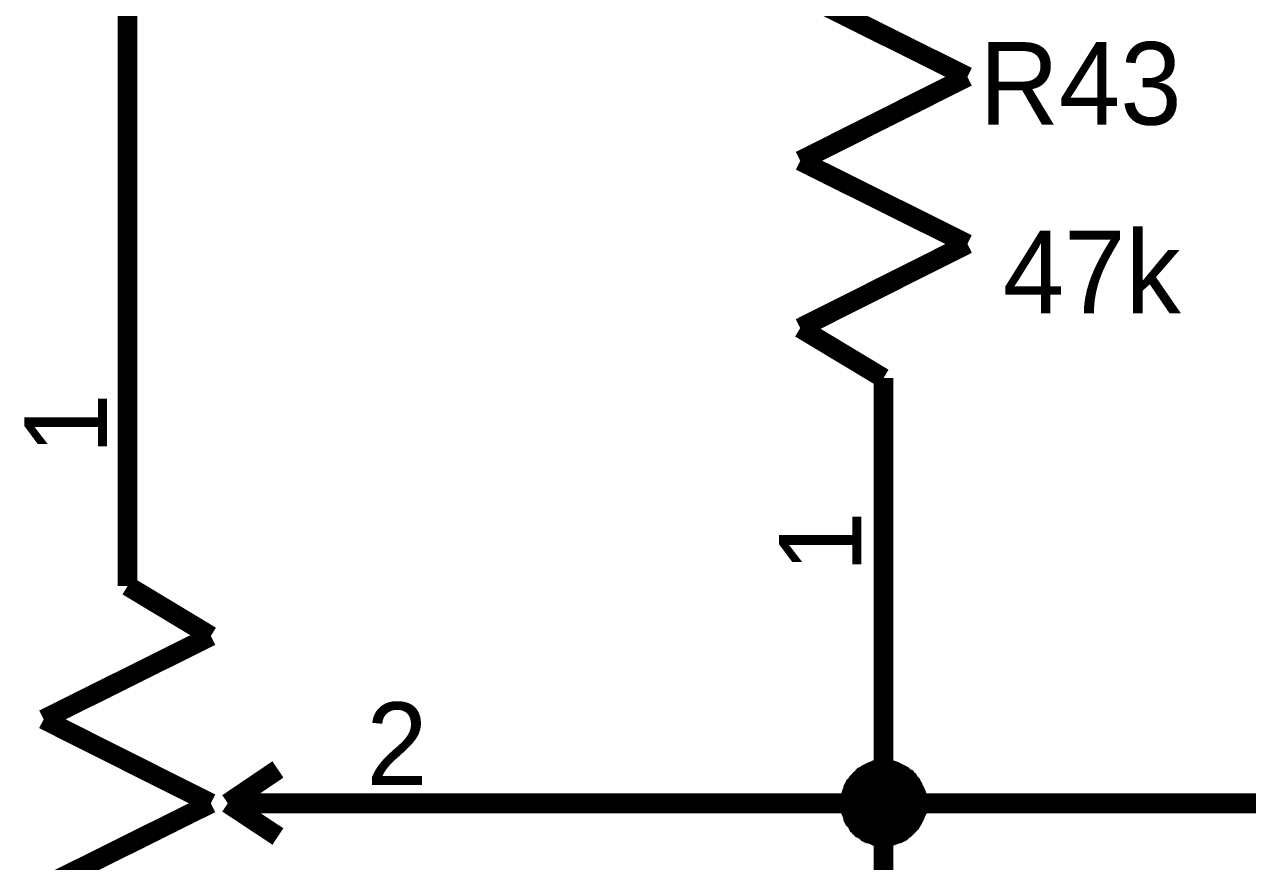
# Model space of a CAD drawing. Header units: millimetres. Extents: x 0 to 800, y 0 to 567.
# Drawn here: x 63.79 to 82.39, y 281.78 to 294.5 of the extents above; entities that cross this region are included whole.
import ezdxf

# ---------------------------------------------------------------- set-up
doc = ezdxf.new("R2010")
doc.units = ezdxf.units.MM
doc.layers.add('Sheet', color=255, linetype='Continuous')

msp = doc.modelspace()

# ---------------------------------------------------------------- linework, layer by layer
at = {"layer": 'Sheet'}
for points, const_width in [([(101.312, 325.376), (101.312, 325.275), (99.531, 325.275), (99.531, 282.661), (90.168, 282.661), (76.852, 282.661), (71.957, 282.661)], 0.3), ([(65.361, 304.052), (65.361, 303.022), (65.361, 291.05)], 0.3), ([(78.128, 293.704), (75.586, 294.969)], 0.3), ([(75.586, 292.427), (78.128, 293.704)], 0.3), ([(78.128, 291.162), (75.586, 292.427)], 0.3), ([(65.361, 285.965), (65.361, 291.05)], 0.3), ([(75.586, 289.885), (78.128, 291.162)], 0.3), ([(76.852, 289.123), (75.586, 289.885)], 0.3), ([(76.852, 289.123), (76.852, 284.05)], 0.3), ([(76.852, 289.123), (76.852, 288.362)], 0.3), ([(65.361, 285.965), (66.626, 285.203)], 0.3), ([(66.626, 285.203), (64.084, 283.938)], 0.3), ([(76.852, 284.05), (76.852, 282.661)], 0.3), ([(64.084, 283.938), (66.626, 282.661)], 0.3), ([(66.884, 282.661), (67.646, 283.176)], 0.3), ([(76.348, 282.661), (76.348, 282.684), (76.348, 282.717), (76.359, 282.74), (76.359, 282.762), (76.359, 282.784), (76.37, 282.818), (76.381, 282.84), (76.393, 282.863), (76.393, 282.885), (76.404, 282.908), (76.415, 282.93), (76.437, 282.952), (76.449, 282.964), (76.46, 282.986), (76.482, 283.008), (76.493, 283.02), (76.516, 283.042), (76.527, 283.053), (76.549, 283.076), (76.572, 283.087), (76.594, 283.098), (76.605, 283.109), (76.628, 283.12), (76.65, 283.132), (76.673, 283.143), (76.706, 283.154), (76.729, 283.165), (76.751, 283.165), (76.773, 283.165), (76.796, 283.176), (76.829, 283.176), (76.852, 283.176)], 0.3), ([(76.348, 282.661), (76.348, 282.684), (76.348, 282.717), (76.359, 282.74), (76.359, 282.762), (76.359, 282.784), (76.37, 282.818), (76.381, 282.84), (76.393, 282.863), (76.393, 282.885), (76.404, 282.908), (76.415, 282.93), (76.437, 282.952), (76.449, 282.964), (76.46, 282.986), (76.482, 283.008), (76.493, 283.02), (76.516, 283.042), (76.527, 283.053), (76.549, 283.076), (76.572, 283.087), (76.594, 283.098), (76.605, 283.109), (76.628, 283.12), (76.65, 283.132), (76.673, 283.143), (76.706, 283.154), (76.729, 283.165), (76.751, 283.165), (76.773, 283.165), (76.796, 283.176), (76.829, 283.176), (76.852, 283.176)], 0.3), ([(76.348, 282.661), (76.348, 282.684), (76.348, 282.717), (76.359, 282.74), (76.359, 282.762), (76.359, 282.784), (76.37, 282.818), (76.381, 282.84), (76.393, 282.863), (76.393, 282.885), (76.404, 282.908), (76.415, 282.93), (76.437, 282.952), (76.449, 282.964), (76.46, 282.986), (76.482, 283.008), (76.493, 283.02), (76.516, 283.042), (76.527, 283.053), (76.549, 283.076), (76.572, 283.087), (76.594, 283.098), (76.605, 283.109), (76.628, 283.12), (76.65, 283.132), (76.673, 283.143), (76.706, 283.154), (76.729, 283.165), (76.751, 283.165), (76.773, 283.165), (76.796, 283.176), (76.829, 283.176), (76.852, 283.176)], 0.3), ([(76.348, 282.661), (76.348, 282.684), (76.348, 282.717), (76.359, 282.74), (76.359, 282.762), (76.359, 282.784), (76.37, 282.818), (76.381, 282.84), (76.393, 282.863), (76.393, 282.885), (76.404, 282.908), (76.415, 282.93), (76.437, 282.952), (76.449, 282.964), (76.46, 282.986), (76.482, 283.008), (76.493, 283.02), (76.516, 283.042), (76.527, 283.053), (76.549, 283.076), (76.572, 283.087), (76.594, 283.098), (76.605, 283.109), (76.628, 283.12), (76.65, 283.132), (76.673, 283.143), (76.706, 283.154), (76.729, 283.165), (76.751, 283.165), (76.773, 283.165), (76.796, 283.176), (76.829, 283.176), (76.852, 283.176)], 0.3), ([(76.348, 282.661), (76.348, 282.684), (76.348, 282.717), (76.359, 282.74), (76.359, 282.762), (76.359, 282.784), (76.37, 282.818), (76.381, 282.84), (76.393, 282.863), (76.393, 282.885), (76.404, 282.908), (76.415, 282.93), (76.437, 282.952), (76.449, 282.964), (76.46, 282.986), (76.482, 283.008), (76.493, 283.02), (76.516, 283.042), (76.527, 283.053), (76.549, 283.076), (76.572, 283.087), (76.594, 283.098), (76.605, 283.109), (76.628, 283.12), (76.65, 283.132), (76.673, 283.143), (76.706, 283.154), (76.729, 283.165), (76.751, 283.165), (76.773, 283.165), (76.796, 283.176), (76.829, 283.176), (76.852, 283.176)], 0.3), ([(76.348, 282.661), (76.348, 282.684), (76.348, 282.717), (76.359, 282.74), (76.359, 282.762), (76.359, 282.784), (76.37, 282.818), (76.381, 282.84), (76.393, 282.863), (76.393, 282.885), (76.404, 282.908), (76.415, 282.93), (76.437, 282.952), (76.449, 282.964), (76.46, 282.986), (76.482, 283.008), (76.493, 283.02), (76.516, 283.042), (76.527, 283.053), (76.549, 283.076), (76.572, 283.087), (76.594, 283.098), (76.605, 283.109), (76.628, 283.12), (76.65, 283.132), (76.673, 283.143), (76.706, 283.154), (76.729, 283.165), (76.751, 283.165), (76.773, 283.165), (76.796, 283.176), (76.829, 283.176), (76.852, 283.176)], 0.3), ([(76.348, 282.661), (76.348, 282.684), (76.348, 282.717), (76.359, 282.74), (76.359, 282.762), (76.359, 282.784), (76.37, 282.818), (76.381, 282.84), (76.393, 282.863), (76.393, 282.885), (76.404, 282.908), (76.415, 282.93), (76.437, 282.952), (76.449, 282.964), (76.46, 282.986), (76.482, 283.008), (76.493, 283.02), (76.516, 283.042), (76.527, 283.053), (76.549, 283.076), (76.572, 283.087), (76.594, 283.098), (76.605, 283.109), (76.628, 283.12), (76.65, 283.132), (76.673, 283.143), (76.706, 283.154), (76.729, 283.165), (76.751, 283.165), (76.773, 283.165), (76.796, 283.176), (76.829, 283.176), (76.852, 283.176)], 0.0991), ([(76.348, 282.661), (76.348, 282.684), (76.348, 282.717), (76.359, 282.74), (76.359, 282.762), (76.359, 282.784), (76.37, 282.818), (76.381, 282.84), (76.393, 282.863), (76.393, 282.885), (76.404, 282.908), (76.415, 282.93), (76.437, 282.952), (76.449, 282.964), (76.46, 282.986), (76.482, 283.008), (76.493, 283.02), (76.516, 283.042), (76.527, 283.053), (76.549, 283.076), (76.572, 283.087), (76.594, 283.098), (76.605, 283.109), (76.628, 283.12), (76.65, 283.132), (76.673, 283.143), (76.706, 283.154), (76.729, 283.165), (76.751, 283.165), (76.773, 283.165), (76.796, 283.176), (76.829, 283.176), (76.852, 283.176)], 0.0991), ([(76.348, 282.661), (76.348, 282.684), (76.348, 282.717), (76.359, 282.74), (76.359, 282.762), (76.359, 282.784), (76.37, 282.818), (76.381, 282.84), (76.393, 282.863), (76.393, 282.885), (76.404, 282.908), (76.415, 282.93), (76.437, 282.952), (76.449, 282.964), (76.46, 282.986), (76.482, 283.008), (76.493, 283.02), (76.516, 283.042), (76.527, 283.053), (76.549, 283.076), (76.572, 283.087), (76.594, 283.098), (76.605, 283.109), (76.628, 283.12), (76.65, 283.132), (76.673, 283.143), (76.706, 283.154), (76.729, 283.165), (76.751, 283.165), (76.773, 283.165), (76.796, 283.176), (76.829, 283.176), (76.852, 283.176)], 0.0991), ([(76.348, 282.661), (76.348, 282.684), (76.348, 282.717), (76.359, 282.74), (76.359, 282.762), (76.359, 282.784), (76.37, 282.818), (76.381, 282.84), (76.393, 282.863), (76.393, 282.885), (76.404, 282.908), (76.415, 282.93), (76.437, 282.952), (76.449, 282.964), (76.46, 282.986), (76.482, 283.008), (76.493, 283.02), (76.516, 283.042), (76.527, 283.053), (76.549, 283.076), (76.572, 283.087), (76.594, 283.098), (76.605, 283.109), (76.628, 283.12), (76.65, 283.132), (76.673, 283.143), (76.706, 283.154), (76.729, 283.165), (76.751, 283.165), (76.773, 283.165), (76.796, 283.176), (76.829, 283.176), (76.852, 283.176)], 0.0991), ([(76.348, 282.661), (76.348, 282.684), (76.348, 282.717), (76.359, 282.74), (76.359, 282.762), (76.359, 282.784), (76.37, 282.818), (76.381, 282.84), (76.393, 282.863), (76.393, 282.885), (76.404, 282.908), (76.415, 282.93), (76.437, 282.952), (76.449, 282.964), (76.46, 282.986), (76.482, 283.008), (76.493, 283.02), (76.516, 283.042), (76.527, 283.053), (76.549, 283.076), (76.572, 283.087), (76.594, 283.098), (76.605, 283.109), (76.628, 283.12), (76.65, 283.132), (76.673, 283.143), (76.706, 283.154), (76.729, 283.165), (76.751, 283.165), (76.773, 283.165), (76.796, 283.176), (76.829, 283.176), (76.852, 283.176)], 0.0991), ([(76.348, 282.661), (76.348, 282.684), (76.348, 282.717), (76.359, 282.74), (76.359, 282.762), (76.359, 282.784), (76.37, 282.818), (76.381, 282.84), (76.393, 282.863), (76.393, 282.885), (76.404, 282.908), (76.415, 282.93), (76.437, 282.952), (76.449, 282.964), (76.46, 282.986), (76.482, 283.008), (76.493, 283.02), (76.516, 283.042), (76.527, 283.053), (76.549, 283.076), (76.572, 283.087), (76.594, 283.098), (76.605, 283.109), (76.628, 283.12), (76.65, 283.132), (76.673, 283.143), (76.706, 283.154), (76.729, 283.165), (76.751, 283.165), (76.773, 283.165), (76.796, 283.176), (76.829, 283.176), (76.852, 283.176)], 0.0991), ([(76.852, 283.176), (76.852, 283.176)], 0.3), ([(76.852, 283.176), (76.874, 283.176), (76.908, 283.176), (76.93, 283.165), (76.953, 283.165), (76.975, 283.165), (77.009, 283.154), (77.031, 283.143), (77.053, 283.132), (77.076, 283.12), (77.098, 283.109), (77.121, 283.098), (77.143, 283.087), (77.154, 283.076), (77.176, 283.053), (77.199, 283.042), (77.21, 283.02), (77.232, 283.008), (77.244, 282.986), (77.266, 282.964), (77.277, 282.952), (77.288, 282.93), (77.3, 282.908), (77.311, 282.885), (77.322, 282.863), (77.333, 282.84), (77.344, 282.818), (77.356, 282.784), (77.356, 282.762), (77.356, 282.74), (77.367, 282.717), (77.367, 282.684), (77.367, 282.661)], 0.3), ([(76.852, 283.176), (76.852, 283.176)], 0.3), ([(76.852, 283.176), (76.874, 283.176), (76.908, 283.176), (76.93, 283.165), (76.953, 283.165), (76.975, 283.165), (77.009, 283.154), (77.031, 283.143), (77.053, 283.132), (77.076, 283.12), (77.098, 283.109), (77.121, 283.098), (77.143, 283.087), (77.154, 283.076), (77.176, 283.053), (77.199, 283.042), (77.21, 283.02), (77.232, 283.008), (77.244, 282.986), (77.266, 282.964), (77.277, 282.952), (77.288, 282.93), (77.3, 282.908), (77.311, 282.885), (77.322, 282.863), (77.333, 282.84), (77.344, 282.818), (77.356, 282.784), (77.356, 282.762), (77.356, 282.74), (77.367, 282.717), (77.367, 282.684), (77.367, 282.661)], 0.3), ([(76.852, 283.176), (76.852, 283.176)], 0.3), ([(76.852, 283.176), (76.874, 283.176), (76.908, 283.176), (76.93, 283.165), (76.953, 283.165), (76.975, 283.165), (77.009, 283.154), (77.031, 283.143), (77.053, 283.132), (77.076, 283.12), (77.098, 283.109), (77.121, 283.098), (77.143, 283.087), (77.154, 283.076), (77.176, 283.053), (77.199, 283.042), (77.21, 283.02), (77.232, 283.008), (77.244, 282.986), (77.266, 282.964), (77.277, 282.952), (77.288, 282.93), (77.3, 282.908), (77.311, 282.885), (77.322, 282.863), (77.333, 282.84), (77.344, 282.818), (77.356, 282.784), (77.356, 282.762), (77.356, 282.74), (77.367, 282.717), (77.367, 282.684), (77.367, 282.661)], 0.3), ([(76.852, 283.176), (76.852, 283.176)], 0.3), ([(76.852, 283.176), (76.874, 283.176), (76.908, 283.176), (76.93, 283.165), (76.953, 283.165), (76.975, 283.165), (77.009, 283.154), (77.031, 283.143), (77.053, 283.132), (77.076, 283.12), (77.098, 283.109), (77.121, 283.098), (77.143, 283.087), (77.154, 283.076), (77.176, 283.053), (77.199, 283.042), (77.21, 283.02), (77.232, 283.008), (77.244, 282.986), (77.266, 282.964), (77.277, 282.952), (77.288, 282.93), (77.3, 282.908), (77.311, 282.885), (77.322, 282.863), (77.333, 282.84), (77.344, 282.818), (77.356, 282.784), (77.356, 282.762), (77.356, 282.74), (77.367, 282.717), (77.367, 282.684), (77.367, 282.661)], 0.3), ([(76.852, 283.176), (76.852, 283.176)], 0.3), ([(76.852, 283.176), (76.874, 283.176), (76.908, 283.176), (76.93, 283.165), (76.953, 283.165), (76.975, 283.165), (77.009, 283.154), (77.031, 283.143), (77.053, 283.132), (77.076, 283.12), (77.098, 283.109), (77.121, 283.098), (77.143, 283.087), (77.154, 283.076), (77.176, 283.053), (77.199, 283.042), (77.21, 283.02), (77.232, 283.008), (77.244, 282.986), (77.266, 282.964), (77.277, 282.952), (77.288, 282.93), (77.3, 282.908), (77.311, 282.885), (77.322, 282.863), (77.333, 282.84), (77.344, 282.818), (77.356, 282.784), (77.356, 282.762), (77.356, 282.74), (77.367, 282.717), (77.367, 282.684), (77.367, 282.661)], 0.3), ([(76.852, 283.176), (76.852, 283.176)], 0.3), ([(76.852, 283.176), (76.874, 283.176), (76.908, 283.176), (76.93, 283.165), (76.953, 283.165), (76.975, 283.165), (77.009, 283.154), (77.031, 283.143), (77.053, 283.132), (77.076, 283.12), (77.098, 283.109), (77.121, 283.098), (77.143, 283.087), (77.154, 283.076), (77.176, 283.053), (77.199, 283.042), (77.21, 283.02), (77.232, 283.008), (77.244, 282.986), (77.266, 282.964), (77.277, 282.952), (77.288, 282.93), (77.3, 282.908), (77.311, 282.885), (77.322, 282.863), (77.333, 282.84), (77.344, 282.818), (77.356, 282.784), (77.356, 282.762), (77.356, 282.74), (77.367, 282.717), (77.367, 282.684), (77.367, 282.661)], 0.3), ([(76.852, 283.176), (76.852, 283.176)], 0.0991), ([(76.852, 283.176), (76.874, 283.176), (76.908, 283.176), (76.93, 283.165), (76.953, 283.165), (76.975, 283.165), (77.009, 283.154), (77.031, 283.143), (77.053, 283.132), (77.076, 283.12), (77.098, 283.109), (77.121, 283.098), (77.143, 283.087), (77.154, 283.076), (77.176, 283.053), (77.199, 283.042), (77.21, 283.02), (77.232, 283.008), (77.244, 282.986), (77.266, 282.964), (77.277, 282.952), (77.288, 282.93), (77.3, 282.908), (77.311, 282.885), (77.322, 282.863), (77.333, 282.84), (77.344, 282.818), (77.356, 282.784), (77.356, 282.762), (77.356, 282.74), (77.367, 282.717), (77.367, 282.684), (77.367, 282.661)], 0.0991), ([(76.852, 283.176), (76.852, 283.176)], 0.0991), ([(76.852, 283.176), (76.874, 283.176), (76.908, 283.176), (76.93, 283.165), (76.953, 283.165), (76.975, 283.165), (77.009, 283.154), (77.031, 283.143), (77.053, 283.132), (77.076, 283.12), (77.098, 283.109), (77.121, 283.098), (77.143, 283.087), (77.154, 283.076), (77.176, 283.053), (77.199, 283.042), (77.21, 283.02), (77.232, 283.008), (77.244, 282.986), (77.266, 282.964), (77.277, 282.952), (77.288, 282.93), (77.3, 282.908), (77.311, 282.885), (77.322, 282.863), (77.333, 282.84), (77.344, 282.818), (77.356, 282.784), (77.356, 282.762), (77.356, 282.74), (77.367, 282.717), (77.367, 282.684), (77.367, 282.661)], 0.0991), ([(76.852, 283.176), (76.852, 283.176)], 0.0991), ([(76.852, 283.176), (76.874, 283.176), (76.908, 283.176), (76.93, 283.165), (76.953, 283.165), (76.975, 283.165), (77.009, 283.154), (77.031, 283.143), (77.053, 283.132), (77.076, 283.12), (77.098, 283.109), (77.121, 283.098), (77.143, 283.087), (77.154, 283.076), (77.176, 283.053), (77.199, 283.042), (77.21, 283.02), (77.232, 283.008), (77.244, 282.986), (77.266, 282.964), (77.277, 282.952), (77.288, 282.93), (77.3, 282.908), (77.311, 282.885), (77.322, 282.863), (77.333, 282.84), (77.344, 282.818), (77.356, 282.784), (77.356, 282.762), (77.356, 282.74), (77.367, 282.717), (77.367, 282.684), (77.367, 282.661)], 0.0991), ([(76.852, 283.176), (76.852, 283.176)], 0.0991), ([(76.852, 283.176), (76.874, 283.176), (76.908, 283.176), (76.93, 283.165), (76.953, 283.165), (76.975, 283.165), (77.009, 283.154), (77.031, 283.143), (77.053, 283.132), (77.076, 283.12), (77.098, 283.109), (77.121, 283.098), (77.143, 283.087), (77.154, 283.076), (77.176, 283.053), (77.199, 283.042), (77.21, 283.02), (77.232, 283.008), (77.244, 282.986), (77.266, 282.964), (77.277, 282.952), (77.288, 282.93), (77.3, 282.908), (77.311, 282.885), (77.322, 282.863), (77.333, 282.84), (77.344, 282.818), (77.356, 282.784), (77.356, 282.762), (77.356, 282.74), (77.367, 282.717), (77.367, 282.684), (77.367, 282.661)], 0.0991), ([(76.852, 283.176), (76.852, 283.176)], 0.0991), ([(76.852, 283.176), (76.874, 283.176), (76.908, 283.176), (76.93, 283.165), (76.953, 283.165), (76.975, 283.165), (77.009, 283.154), (77.031, 283.143), (77.053, 283.132), (77.076, 283.12), (77.098, 283.109), (77.121, 283.098), (77.143, 283.087), (77.154, 283.076), (77.176, 283.053), (77.199, 283.042), (77.21, 283.02), (77.232, 283.008), (77.244, 282.986), (77.266, 282.964), (77.277, 282.952), (77.288, 282.93), (77.3, 282.908), (77.311, 282.885), (77.322, 282.863), (77.333, 282.84), (77.344, 282.818), (77.356, 282.784), (77.356, 282.762), (77.356, 282.74), (77.367, 282.717), (77.367, 282.684), (77.367, 282.661)], 0.0991), ([(76.852, 283.176), (76.852, 283.176)], 0.0991), ([(76.852, 283.176), (76.874, 283.176), (76.908, 283.176), (76.93, 283.165), (76.953, 283.165), (76.975, 283.165), (77.009, 283.154), (77.031, 283.143), (77.053, 283.132), (77.076, 283.12), (77.098, 283.109), (77.121, 283.098), (77.143, 283.087), (77.154, 283.076), (77.176, 283.053), (77.199, 283.042), (77.21, 283.02), (77.232, 283.008), (77.244, 282.986), (77.266, 282.964), (77.277, 282.952), (77.288, 282.93), (77.3, 282.908), (77.311, 282.885), (77.322, 282.863), (77.333, 282.84), (77.344, 282.818), (77.356, 282.784), (77.356, 282.762), (77.356, 282.74), (77.367, 282.717), (77.367, 282.684), (77.367, 282.661)], 0.0991), ([(66.626, 282.661), (64.084, 281.396)], 0.3), ([(66.884, 282.661), (67.646, 282.157)], 0.3), ([(66.884, 282.661), (71.957, 282.661)], 0.3), ([(76.852, 282.157), (76.829, 282.157), (76.796, 282.157), (76.773, 282.168), (76.751, 282.168), (76.729, 282.168), (76.706, 282.18), (76.673, 282.191), (76.65, 282.202), (76.628, 282.202), (76.605, 282.213), (76.594, 282.224), (76.572, 282.247), (76.549, 282.258), (76.527, 282.269), (76.516, 282.292), (76.493, 282.303), (76.482, 282.325), (76.46, 282.336), (76.449, 282.359), (76.437, 282.381), (76.415, 282.404), (76.404, 282.415), (76.393, 282.437), (76.393, 282.46), (76.381, 282.482), (76.37, 282.516), (76.359, 282.538), (76.359, 282.56), (76.359, 282.583), (76.348, 282.605), (76.348, 282.639), (76.348, 282.661)], 0.3), ([(76.348, 282.661), (76.348, 282.661)], 0.3), ([(76.852, 282.157), (76.829, 282.157), (76.796, 282.157), (76.773, 282.168), (76.751, 282.168), (76.729, 282.168), (76.706, 282.18), (76.673, 282.191), (76.65, 282.202), (76.628, 282.202), (76.605, 282.213), (76.594, 282.224), (76.572, 282.247), (76.549, 282.258), (76.527, 282.269), (76.516, 282.292), (76.493, 282.303), (76.482, 282.325), (76.46, 282.336), (76.449, 282.359), (76.437, 282.381), (76.415, 282.404), (76.404, 282.415), (76.393, 282.437), (76.393, 282.46), (76.381, 282.482), (76.37, 282.516), (76.359, 282.538), (76.359, 282.56), (76.359, 282.583), (76.348, 282.605), (76.348, 282.639), (76.348, 282.661)], 0.3), ([(76.348, 282.661), (76.348, 282.661)], 0.3), ([(76.852, 282.157), (76.829, 282.157), (76.796, 282.157), (76.773, 282.168), (76.751, 282.168), (76.729, 282.168), (76.706, 282.18), (76.673, 282.191), (76.65, 282.202), (76.628, 282.202), (76.605, 282.213), (76.594, 282.224), (76.572, 282.247), (76.549, 282.258), (76.527, 282.269), (76.516, 282.292), (76.493, 282.303), (76.482, 282.325), (76.46, 282.336), (76.449, 282.359), (76.437, 282.381), (76.415, 282.404), (76.404, 282.415), (76.393, 282.437), (76.393, 282.46), (76.381, 282.482), (76.37, 282.516), (76.359, 282.538), (76.359, 282.56), (76.359, 282.583), (76.348, 282.605), (76.348, 282.639), (76.348, 282.661)], 0.3), ([(76.348, 282.661), (76.348, 282.661)], 0.3), ([(76.852, 282.157), (76.829, 282.157), (76.796, 282.157), (76.773, 282.168), (76.751, 282.168), (76.729, 282.168), (76.706, 282.18), (76.673, 282.191), (76.65, 282.202), (76.628, 282.202), (76.605, 282.213), (76.594, 282.224), (76.572, 282.247), (76.549, 282.258), (76.527, 282.269), (76.516, 282.292), (76.493, 282.303), (76.482, 282.325), (76.46, 282.336), (76.449, 282.359), (76.437, 282.381), (76.415, 282.404), (76.404, 282.415), (76.393, 282.437), (76.393, 282.46), (76.381, 282.482), (76.37, 282.516), (76.359, 282.538), (76.359, 282.56), (76.359, 282.583), (76.348, 282.605), (76.348, 282.639), (76.348, 282.661)], 0.3), ([(76.348, 282.661), (76.348, 282.661)], 0.3), ([(76.852, 282.157), (76.829, 282.157), (76.796, 282.157), (76.773, 282.168), (76.751, 282.168), (76.729, 282.168), (76.706, 282.18), (76.673, 282.191), (76.65, 282.202), (76.628, 282.202), (76.605, 282.213), (76.594, 282.224), (76.572, 282.247), (76.549, 282.258), (76.527, 282.269), (76.516, 282.292), (76.493, 282.303), (76.482, 282.325), (76.46, 282.336), (76.449, 282.359), (76.437, 282.381), (76.415, 282.404), (76.404, 282.415), (76.393, 282.437), (76.393, 282.46), (76.381, 282.482), (76.37, 282.516), (76.359, 282.538), (76.359, 282.56), (76.359, 282.583), (76.348, 282.605), (76.348, 282.639), (76.348, 282.661)], 0.3), ([(76.348, 282.661), (76.348, 282.661)], 0.3), ([(76.852, 282.157), (76.829, 282.157), (76.796, 282.157), (76.773, 282.168), (76.751, 282.168), (76.729, 282.168), (76.706, 282.18), (76.673, 282.191), (76.65, 282.202), (76.628, 282.202), (76.605, 282.213), (76.594, 282.224), (76.572, 282.247), (76.549, 282.258), (76.527, 282.269), (76.516, 282.292), (76.493, 282.303), (76.482, 282.325), (76.46, 282.336), (76.449, 282.359), (76.437, 282.381), (76.415, 282.404), (76.404, 282.415), (76.393, 282.437), (76.393, 282.46), (76.381, 282.482), (76.37, 282.516), (76.359, 282.538), (76.359, 282.56), (76.359, 282.583), (76.348, 282.605), (76.348, 282.639), (76.348, 282.661)], 0.3), ([(76.348, 282.661), (76.348, 282.661)], 0.3), ([(77.367, 282.661), (77.367, 282.639), (77.367, 282.605), (77.356, 282.583), (77.356, 282.56), (77.356, 282.538), (77.344, 282.516), (77.333, 282.482), (77.322, 282.46), (77.311, 282.437), (77.3, 282.415), (77.288, 282.404), (77.277, 282.381), (77.266, 282.359), (77.244, 282.336), (77.232, 282.325), (77.21, 282.303), (77.199, 282.292), (77.176, 282.269), (77.154, 282.258), (77.143, 282.247), (77.121, 282.224), (77.098, 282.213), (77.076, 282.202), (77.053, 282.202), (77.031, 282.191), (77.009, 282.18), (76.975, 282.168), (76.953, 282.168), (76.93, 282.168), (76.908, 282.157), (76.874, 282.157), (76.852, 282.157)], 0.3), ([(76.852, 282.661), (76.852, 280.825)], 0.3), ([(77.367, 282.661), (77.367, 282.639), (77.367, 282.605), (77.356, 282.583), (77.356, 282.56), (77.356, 282.538), (77.344, 282.516), (77.333, 282.482), (77.322, 282.46), (77.311, 282.437), (77.3, 282.415), (77.288, 282.404), (77.277, 282.381), (77.266, 282.359), (77.244, 282.336), (77.232, 282.325), (77.21, 282.303), (77.199, 282.292), (77.176, 282.269), (77.154, 282.258), (77.143, 282.247), (77.121, 282.224), (77.098, 282.213), (77.076, 282.202), (77.053, 282.202), (77.031, 282.191), (77.009, 282.18), (76.975, 282.168), (76.953, 282.168), (76.93, 282.168), (76.908, 282.157), (76.874, 282.157), (76.852, 282.157)], 0.3), ([(77.367, 282.661), (77.367, 282.639), (77.367, 282.605), (77.356, 282.583), (77.356, 282.56), (77.356, 282.538), (77.344, 282.516), (77.333, 282.482), (77.322, 282.46), (77.311, 282.437), (77.3, 282.415), (77.288, 282.404), (77.277, 282.381), (77.266, 282.359), (77.244, 282.336), (77.232, 282.325), (77.21, 282.303), (77.199, 282.292), (77.176, 282.269), (77.154, 282.258), (77.143, 282.247), (77.121, 282.224), (77.098, 282.213), (77.076, 282.202), (77.053, 282.202), (77.031, 282.191), (77.009, 282.18), (76.975, 282.168), (76.953, 282.168), (76.93, 282.168), (76.908, 282.157), (76.874, 282.157), (76.852, 282.157)], 0.3), ([(77.367, 282.661), (77.367, 282.639), (77.367, 282.605), (77.356, 282.583), (77.356, 282.56), (77.356, 282.538), (77.344, 282.516), (77.333, 282.482), (77.322, 282.46), (77.311, 282.437), (77.3, 282.415), (77.288, 282.404), (77.277, 282.381), (77.266, 282.359), (77.244, 282.336), (77.232, 282.325), (77.21, 282.303), (77.199, 282.292), (77.176, 282.269), (77.154, 282.258), (77.143, 282.247), (77.121, 282.224), (77.098, 282.213), (77.076, 282.202), (77.053, 282.202), (77.031, 282.191), (77.009, 282.18), (76.975, 282.168), (76.953, 282.168), (76.93, 282.168), (76.908, 282.157), (76.874, 282.157), (76.852, 282.157)], 0.3), ([(77.367, 282.661), (77.367, 282.639), (77.367, 282.605), (77.356, 282.583), (77.356, 282.56), (77.356, 282.538), (77.344, 282.516), (77.333, 282.482), (77.322, 282.46), (77.311, 282.437), (77.3, 282.415), (77.288, 282.404), (77.277, 282.381), (77.266, 282.359), (77.244, 282.336), (77.232, 282.325), (77.21, 282.303), (77.199, 282.292), (77.176, 282.269), (77.154, 282.258), (77.143, 282.247), (77.121, 282.224), (77.098, 282.213), (77.076, 282.202), (77.053, 282.202), (77.031, 282.191), (77.009, 282.18), (76.975, 282.168), (76.953, 282.168), (76.93, 282.168), (76.908, 282.157), (76.874, 282.157), (76.852, 282.157)], 0.3), ([(77.367, 282.661), (77.367, 282.639), (77.367, 282.605), (77.356, 282.583), (77.356, 282.56), (77.356, 282.538), (77.344, 282.516), (77.333, 282.482), (77.322, 282.46), (77.311, 282.437), (77.3, 282.415), (77.288, 282.404), (77.277, 282.381), (77.266, 282.359), (77.244, 282.336), (77.232, 282.325), (77.21, 282.303), (77.199, 282.292), (77.176, 282.269), (77.154, 282.258), (77.143, 282.247), (77.121, 282.224), (77.098, 282.213), (77.076, 282.202), (77.053, 282.202), (77.031, 282.191), (77.009, 282.18), (76.975, 282.168), (76.953, 282.168), (76.93, 282.168), (76.908, 282.157), (76.874, 282.157), (76.852, 282.157)], 0.3), ([(77.367, 282.661), (77.367, 282.661), (77.367, 282.661), (77.367, 282.661), (77.367, 282.661), (77.367, 282.661), (77.367, 282.661), (77.367, 282.661), (77.367, 282.661), (77.367, 282.661), (77.367, 282.661), (77.367, 282.661), (77.367, 282.661), (77.367, 282.661), (77.367, 282.661), (77.367, 282.661), (77.367, 282.661), (77.367, 282.661), (77.367, 282.661), (77.367, 282.661), (77.367, 282.661), (77.367, 282.661), (77.367, 282.661), (77.367, 282.661), (77.367, 282.661), (77.367, 282.661), (77.367, 282.661), (77.367, 282.661), (77.367, 282.661), (77.367, 282.661), (77.367, 282.661), (77.367, 282.661), (77.367, 282.661)], 0.3), ([(77.367, 282.661), (77.367, 282.661)], 0.3), ([(77.367, 282.661), (77.367, 282.661), (77.367, 282.661), (77.367, 282.661), (77.367, 282.661), (77.367, 282.661), (77.367, 282.661), (77.367, 282.661), (77.367, 282.661), (77.367, 282.661), (77.367, 282.661), (77.367, 282.661), (77.367, 282.661), (77.367, 282.661), (77.367, 282.661), (77.367, 282.661), (77.367, 282.661), (77.367, 282.661), (77.367, 282.661), (77.367, 282.661), (77.367, 282.661), (77.367, 282.661), (77.367, 282.661), (77.367, 282.661), (77.367, 282.661), (77.367, 282.661), (77.367, 282.661), (77.367, 282.661), (77.367, 282.661), (77.367, 282.661), (77.367, 282.661), (77.367, 282.661), (77.367, 282.661)], 0.3), ([(77.367, 282.661), (77.367, 282.661)], 0.3), ([(77.367, 282.661), (77.367, 282.661), (77.367, 282.661), (77.367, 282.661), (77.367, 282.661), (77.367, 282.661), (77.367, 282.661), (77.367, 282.661), (77.367, 282.661), (77.367, 282.661), (77.367, 282.661), (77.367, 282.661), (77.367, 282.661), (77.367, 282.661), (77.367, 282.661), (77.367, 282.661), (77.367, 282.661), (77.367, 282.661), (77.367, 282.661), (77.367, 282.661), (77.367, 282.661), (77.367, 282.661), (77.367, 282.661), (77.367, 282.661), (77.367, 282.661), (77.367, 282.661), (77.367, 282.661), (77.367, 282.661), (77.367, 282.661), (77.367, 282.661), (77.367, 282.661), (77.367, 282.661), (77.367, 282.661)], 0.3), ([(77.367, 282.661), (77.367, 282.661)], 0.3), ([(77.367, 282.661), (77.367, 282.661), (77.367, 282.661), (77.367, 282.661), (77.367, 282.661), (77.367, 282.661), (77.367, 282.661), (77.367, 282.661), (77.367, 282.661), (77.367, 282.661), (77.367, 282.661), (77.367, 282.661), (77.367, 282.661), (77.367, 282.661), (77.367, 282.661), (77.367, 282.661), (77.367, 282.661), (77.367, 282.661), (77.367, 282.661), (77.367, 282.661), (77.367, 282.661), (77.367, 282.661), (77.367, 282.661), (77.367, 282.661), (77.367, 282.661), (77.367, 282.661), (77.367, 282.661), (77.367, 282.661), (77.367, 282.661), (77.367, 282.661), (77.367, 282.661), (77.367, 282.661), (77.367, 282.661)], 0.3), ([(77.367, 282.661), (77.367, 282.661)], 0.3), ([(77.367, 282.661), (77.367, 282.661), (77.367, 282.661), (77.367, 282.661), (77.367, 282.661), (77.367, 282.661), (77.367, 282.661), (77.367, 282.661), (77.367, 282.661), (77.367, 282.661), (77.367, 282.661), (77.367, 282.661), (77.367, 282.661), (77.367, 282.661), (77.367, 282.661), (77.367, 282.661), (77.367, 282.661), (77.367, 282.661), (77.367, 282.661), (77.367, 282.661), (77.367, 282.661), (77.367, 282.661), (77.367, 282.661), (77.367, 282.661), (77.367, 282.661), (77.367, 282.661), (77.367, 282.661), (77.367, 282.661), (77.367, 282.661), (77.367, 282.661), (77.367, 282.661), (77.367, 282.661), (77.367, 282.661)], 0.3), ([(77.367, 282.661), (77.367, 282.661)], 0.3), ([(77.367, 282.661), (77.367, 282.661), (77.367, 282.661), (77.367, 282.661), (77.367, 282.661), (77.367, 282.661), (77.367, 282.661), (77.367, 282.661), (77.367, 282.661), (77.367, 282.661), (77.367, 282.661), (77.367, 282.661), (77.367, 282.661), (77.367, 282.661), (77.367, 282.661), (77.367, 282.661), (77.367, 282.661), (77.367, 282.661), (77.367, 282.661), (77.367, 282.661), (77.367, 282.661), (77.367, 282.661), (77.367, 282.661), (77.367, 282.661), (77.367, 282.661), (77.367, 282.661), (77.367, 282.661), (77.367, 282.661), (77.367, 282.661), (77.367, 282.661), (77.367, 282.661), (77.367, 282.661), (77.367, 282.661)], 0.3), ([(77.367, 282.661), (77.367, 282.661)], 0.3), ([(76.852, 282.157), (76.829, 282.157), (76.796, 282.157), (76.773, 282.168), (76.751, 282.168), (76.729, 282.168), (76.706, 282.18), (76.673, 282.191), (76.65, 282.202), (76.628, 282.202), (76.605, 282.213), (76.594, 282.224), (76.572, 282.247), (76.549, 282.258), (76.527, 282.269), (76.516, 282.292), (76.493, 282.303), (76.482, 282.325), (76.46, 282.336), (76.449, 282.359), (76.437, 282.381), (76.415, 282.404), (76.404, 282.415), (76.393, 282.437), (76.393, 282.46), (76.381, 282.482), (76.37, 282.516), (76.359, 282.538), (76.359, 282.56), (76.359, 282.583), (76.348, 282.605), (76.348, 282.639), (76.348, 282.661)], 0.0991), ([(76.348, 282.661), (76.348, 282.661)], 0.0991), ([(76.852, 282.157), (76.829, 282.157), (76.796, 282.157), (76.773, 282.168), (76.751, 282.168), (76.729, 282.168), (76.706, 282.18), (76.673, 282.191), (76.65, 282.202), (76.628, 282.202), (76.605, 282.213), (76.594, 282.224), (76.572, 282.247), (76.549, 282.258), (76.527, 282.269), (76.516, 282.292), (76.493, 282.303), (76.482, 282.325), (76.46, 282.336), (76.449, 282.359), (76.437, 282.381), (76.415, 282.404), (76.404, 282.415), (76.393, 282.437), (76.393, 282.46), (76.381, 282.482), (76.37, 282.516), (76.359, 282.538), (76.359, 282.56), (76.359, 282.583), (76.348, 282.605), (76.348, 282.639), (76.348, 282.661)], 0.0991), ([(76.348, 282.661), (76.348, 282.661)], 0.0991), ([(76.852, 282.157), (76.829, 282.157), (76.796, 282.157), (76.773, 282.168), (76.751, 282.168), (76.729, 282.168), (76.706, 282.18), (76.673, 282.191), (76.65, 282.202), (76.628, 282.202), (76.605, 282.213), (76.594, 282.224), (76.572, 282.247), (76.549, 282.258), (76.527, 282.269), (76.516, 282.292), (76.493, 282.303), (76.482, 282.325), (76.46, 282.336), (76.449, 282.359), (76.437, 282.381), (76.415, 282.404), (76.404, 282.415), (76.393, 282.437), (76.393, 282.46), (76.381, 282.482), (76.37, 282.516), (76.359, 282.538), (76.359, 282.56), (76.359, 282.583), (76.348, 282.605), (76.348, 282.639), (76.348, 282.661)], 0.0991), ([(76.348, 282.661), (76.348, 282.661)], 0.0991), ([(76.852, 282.157), (76.829, 282.157), (76.796, 282.157), (76.773, 282.168), (76.751, 282.168), (76.729, 282.168), (76.706, 282.18), (76.673, 282.191), (76.65, 282.202), (76.628, 282.202), (76.605, 282.213), (76.594, 282.224), (76.572, 282.247), (76.549, 282.258), (76.527, 282.269), (76.516, 282.292), (76.493, 282.303), (76.482, 282.325), (76.46, 282.336), (76.449, 282.359), (76.437, 282.381), (76.415, 282.404), (76.404, 282.415), (76.393, 282.437), (76.393, 282.46), (76.381, 282.482), (76.37, 282.516), (76.359, 282.538), (76.359, 282.56), (76.359, 282.583), (76.348, 282.605), (76.348, 282.639), (76.348, 282.661)], 0.0991), ([(76.348, 282.661), (76.348, 282.661)], 0.0991), ([(76.852, 282.157), (76.829, 282.157), (76.796, 282.157), (76.773, 282.168), (76.751, 282.168), (76.729, 282.168), (76.706, 282.18), (76.673, 282.191), (76.65, 282.202), (76.628, 282.202), (76.605, 282.213), (76.594, 282.224), (76.572, 282.247), (76.549, 282.258), (76.527, 282.269), (76.516, 282.292), (76.493, 282.303), (76.482, 282.325), (76.46, 282.336), (76.449, 282.359), (76.437, 282.381), (76.415, 282.404), (76.404, 282.415), (76.393, 282.437), (76.393, 282.46), (76.381, 282.482), (76.37, 282.516), (76.359, 282.538), (76.359, 282.56), (76.359, 282.583), (76.348, 282.605), (76.348, 282.639), (76.348, 282.661)], 0.0991), ([(76.348, 282.661), (76.348, 282.661)], 0.0991), ([(76.852, 282.157), (76.829, 282.157), (76.796, 282.157), (76.773, 282.168), (76.751, 282.168), (76.729, 282.168), (76.706, 282.18), (76.673, 282.191), (76.65, 282.202), (76.628, 282.202), (76.605, 282.213), (76.594, 282.224), (76.572, 282.247), (76.549, 282.258), (76.527, 282.269), (76.516, 282.292), (76.493, 282.303), (76.482, 282.325), (76.46, 282.336), (76.449, 282.359), (76.437, 282.381), (76.415, 282.404), (76.404, 282.415), (76.393, 282.437), (76.393, 282.46), (76.381, 282.482), (76.37, 282.516), (76.359, 282.538), (76.359, 282.56), (76.359, 282.583), (76.348, 282.605), (76.348, 282.639), (76.348, 282.661)], 0.0991), ([(76.348, 282.661), (76.348, 282.661)], 0.0991), ([(77.367, 282.661), (77.367, 282.639), (77.367, 282.605), (77.356, 282.583), (77.356, 282.56), (77.356, 282.538), (77.344, 282.516), (77.333, 282.482), (77.322, 282.46), (77.311, 282.437), (77.3, 282.415), (77.288, 282.404), (77.277, 282.381), (77.266, 282.359), (77.244, 282.336), (77.232, 282.325), (77.21, 282.303), (77.199, 282.292), (77.176, 282.269), (77.154, 282.258), (77.143, 282.247), (77.121, 282.224), (77.098, 282.213), (77.076, 282.202), (77.053, 282.202), (77.031, 282.191), (77.009, 282.18), (76.975, 282.168), (76.953, 282.168), (76.93, 282.168), (76.908, 282.157), (76.874, 282.157), (76.852, 282.157)], 0.0991), ([(77.367, 282.661), (77.367, 282.639), (77.367, 282.605), (77.356, 282.583), (77.356, 282.56), (77.356, 282.538), (77.344, 282.516), (77.333, 282.482), (77.322, 282.46), (77.311, 282.437), (77.3, 282.415), (77.288, 282.404), (77.277, 282.381), (77.266, 282.359), (77.244, 282.336), (77.232, 282.325), (77.21, 282.303), (77.199, 282.292), (77.176, 282.269), (77.154, 282.258), (77.143, 282.247), (77.121, 282.224), (77.098, 282.213), (77.076, 282.202), (77.053, 282.202), (77.031, 282.191), (77.009, 282.18), (76.975, 282.168), (76.953, 282.168), (76.93, 282.168), (76.908, 282.157), (76.874, 282.157), (76.852, 282.157)], 0.0991), ([(77.367, 282.661), (77.367, 282.639), (77.367, 282.605), (77.356, 282.583), (77.356, 282.56), (77.356, 282.538), (77.344, 282.516), (77.333, 282.482), (77.322, 282.46), (77.311, 282.437), (77.3, 282.415), (77.288, 282.404), (77.277, 282.381), (77.266, 282.359), (77.244, 282.336), (77.232, 282.325), (77.21, 282.303), (77.199, 282.292), (77.176, 282.269), (77.154, 282.258), (77.143, 282.247), (77.121, 282.224), (77.098, 282.213), (77.076, 282.202), (77.053, 282.202), (77.031, 282.191), (77.009, 282.18), (76.975, 282.168), (76.953, 282.168), (76.93, 282.168), (76.908, 282.157), (76.874, 282.157), (76.852, 282.157)], 0.0991), ([(77.367, 282.661), (77.367, 282.639), (77.367, 282.605), (77.356, 282.583), (77.356, 282.56), (77.356, 282.538), (77.344, 282.516), (77.333, 282.482), (77.322, 282.46), (77.311, 282.437), (77.3, 282.415), (77.288, 282.404), (77.277, 282.381), (77.266, 282.359), (77.244, 282.336), (77.232, 282.325), (77.21, 282.303), (77.199, 282.292), (77.176, 282.269), (77.154, 282.258), (77.143, 282.247), (77.121, 282.224), (77.098, 282.213), (77.076, 282.202), (77.053, 282.202), (77.031, 282.191), (77.009, 282.18), (76.975, 282.168), (76.953, 282.168), (76.93, 282.168), (76.908, 282.157), (76.874, 282.157), (76.852, 282.157)], 0.0991), ([(77.367, 282.661), (77.367, 282.639), (77.367, 282.605), (77.356, 282.583), (77.356, 282.56), (77.356, 282.538), (77.344, 282.516), (77.333, 282.482), (77.322, 282.46), (77.311, 282.437), (77.3, 282.415), (77.288, 282.404), (77.277, 282.381), (77.266, 282.359), (77.244, 282.336), (77.232, 282.325), (77.21, 282.303), (77.199, 282.292), (77.176, 282.269), (77.154, 282.258), (77.143, 282.247), (77.121, 282.224), (77.098, 282.213), (77.076, 282.202), (77.053, 282.202), (77.031, 282.191), (77.009, 282.18), (76.975, 282.168), (76.953, 282.168), (76.93, 282.168), (76.908, 282.157), (76.874, 282.157), (76.852, 282.157)], 0.0991), ([(77.367, 282.661), (77.367, 282.639), (77.367, 282.605), (77.356, 282.583), (77.356, 282.56), (77.356, 282.538), (77.344, 282.516), (77.333, 282.482), (77.322, 282.46), (77.311, 282.437), (77.3, 282.415), (77.288, 282.404), (77.277, 282.381), (77.266, 282.359), (77.244, 282.336), (77.232, 282.325), (77.21, 282.303), (77.199, 282.292), (77.176, 282.269), (77.154, 282.258), (77.143, 282.247), (77.121, 282.224), (77.098, 282.213), (77.076, 282.202), (77.053, 282.202), (77.031, 282.191), (77.009, 282.18), (76.975, 282.168), (76.953, 282.168), (76.93, 282.168), (76.908, 282.157), (76.874, 282.157), (76.852, 282.157)], 0.0991), ([(77.367, 282.661), (77.367, 282.661), (77.367, 282.661), (77.367, 282.661), (77.367, 282.661), (77.367, 282.661), (77.367, 282.661), (77.367, 282.661), (77.367, 282.661), (77.367, 282.661), (77.367, 282.661), (77.367, 282.661), (77.367, 282.661), (77.367, 282.661), (77.367, 282.661), (77.367, 282.661), (77.367, 282.661), (77.367, 282.661), (77.367, 282.661), (77.367, 282.661), (77.367, 282.661), (77.367, 282.661), (77.367, 282.661), (77.367, 282.661), (77.367, 282.661), (77.367, 282.661), (77.367, 282.661), (77.367, 282.661), (77.367, 282.661), (77.367, 282.661), (77.367, 282.661), (77.367, 282.661), (77.367, 282.661)], 0.0991), ([(77.367, 282.661), (77.367, 282.661)], 0.0991), ([(77.367, 282.661), (77.367, 282.661), (77.367, 282.661), (77.367, 282.661), (77.367, 282.661), (77.367, 282.661), (77.367, 282.661), (77.367, 282.661), (77.367, 282.661), (77.367, 282.661), (77.367, 282.661), (77.367, 282.661), (77.367, 282.661), (77.367, 282.661), (77.367, 282.661), (77.367, 282.661), (77.367, 282.661), (77.367, 282.661), (77.367, 282.661), (77.367, 282.661), (77.367, 282.661), (77.367, 282.661), (77.367, 282.661), (77.367, 282.661), (77.367, 282.661), (77.367, 282.661), (77.367, 282.661), (77.367, 282.661), (77.367, 282.661), (77.367, 282.661), (77.367, 282.661), (77.367, 282.661), (77.367, 282.661)], 0.0991), ([(77.367, 282.661), (77.367, 282.661)], 0.0991), ([(77.367, 282.661), (77.367, 282.661), (77.367, 282.661), (77.367, 282.661), (77.367, 282.661), (77.367, 282.661), (77.367, 282.661), (77.367, 282.661), (77.367, 282.661), (77.367, 282.661), (77.367, 282.661), (77.367, 282.661), (77.367, 282.661), (77.367, 282.661), (77.367, 282.661), (77.367, 282.661), (77.367, 282.661), (77.367, 282.661), (77.367, 282.661), (77.367, 282.661), (77.367, 282.661), (77.367, 282.661), (77.367, 282.661), (77.367, 282.661), (77.367, 282.661), (77.367, 282.661), (77.367, 282.661), (77.367, 282.661), (77.367, 282.661), (77.367, 282.661), (77.367, 282.661), (77.367, 282.661), (77.367, 282.661)], 0.0991), ([(77.367, 282.661), (77.367, 282.661)], 0.0991), ([(77.367, 282.661), (77.367, 282.661), (77.367, 282.661), (77.367, 282.661), (77.367, 282.661), (77.367, 282.661), (77.367, 282.661), (77.367, 282.661), (77.367, 282.661), (77.367, 282.661), (77.367, 282.661), (77.367, 282.661), (77.367, 282.661), (77.367, 282.661), (77.367, 282.661), (77.367, 282.661), (77.367, 282.661), (77.367, 282.661), (77.367, 282.661), (77.367, 282.661), (77.367, 282.661), (77.367, 282.661), (77.367, 282.661), (77.367, 282.661), (77.367, 282.661), (77.367, 282.661), (77.367, 282.661), (77.367, 282.661), (77.367, 282.661), (77.367, 282.661), (77.367, 282.661), (77.367, 282.661), (77.367, 282.661)], 0.0991), ([(77.367, 282.661), (77.367, 282.661)], 0.0991), ([(77.367, 282.661), (77.367, 282.661), (77.367, 282.661), (77.367, 282.661), (77.367, 282.661), (77.367, 282.661), (77.367, 282.661), (77.367, 282.661), (77.367, 282.661), (77.367, 282.661), (77.367, 282.661), (77.367, 282.661), (77.367, 282.661), (77.367, 282.661), (77.367, 282.661), (77.367, 282.661), (77.367, 282.661), (77.367, 282.661), (77.367, 282.661), (77.367, 282.661), (77.367, 282.661), (77.367, 282.661), (77.367, 282.661), (77.367, 282.661), (77.367, 282.661), (77.367, 282.661), (77.367, 282.661), (77.367, 282.661), (77.367, 282.661), (77.367, 282.661), (77.367, 282.661), (77.367, 282.661), (77.367, 282.661)], 0.0991), ([(77.367, 282.661), (77.367, 282.661)], 0.0991), ([(77.367, 282.661), (77.367, 282.661), (77.367, 282.661), (77.367, 282.661), (77.367, 282.661), (77.367, 282.661), (77.367, 282.661), (77.367, 282.661), (77.367, 282.661), (77.367, 282.661), (77.367, 282.661), (77.367, 282.661), (77.367, 282.661), (77.367, 282.661), (77.367, 282.661), (77.367, 282.661), (77.367, 282.661), (77.367, 282.661), (77.367, 282.661), (77.367, 282.661), (77.367, 282.661), (77.367, 282.661), (77.367, 282.661), (77.367, 282.661), (77.367, 282.661), (77.367, 282.661), (77.367, 282.661), (77.367, 282.661), (77.367, 282.661), (77.367, 282.661), (77.367, 282.661), (77.367, 282.661), (77.367, 282.661)], 0.0991), ([(77.367, 282.661), (77.367, 282.661)], 0.0991)]:
    msp.add_lwpolyline(points, dxfattribs=dict(at, const_width=const_width))
at = {"layer": 'Sheet', "const_width": 0.508}
msp.add_lwpolyline([(76.597, 282.671, 1), (77.105, 282.671, 1)], format="xyb", close=True, dxfattribs=at)

# ---------------------------------------------------------------- texts
at = {"layer": 'Sheet'}
for s, height, p in [('R43', 1.2543, (78.308, 292.976)), ('47k', 1.2543, (78.666, 290.109)), ('2', 1.254, (68.99, 282.941))]:
    msp.add_text(s, height=height, dxfattribs=at).set_placement(p)
for p in [(65.047, 287.959), (76.516, 286.167)]:
    msp.add_text('1', height=1.254, rotation=90, dxfattribs=at).set_placement(p)

doc.saveas('drawing.dxf')
